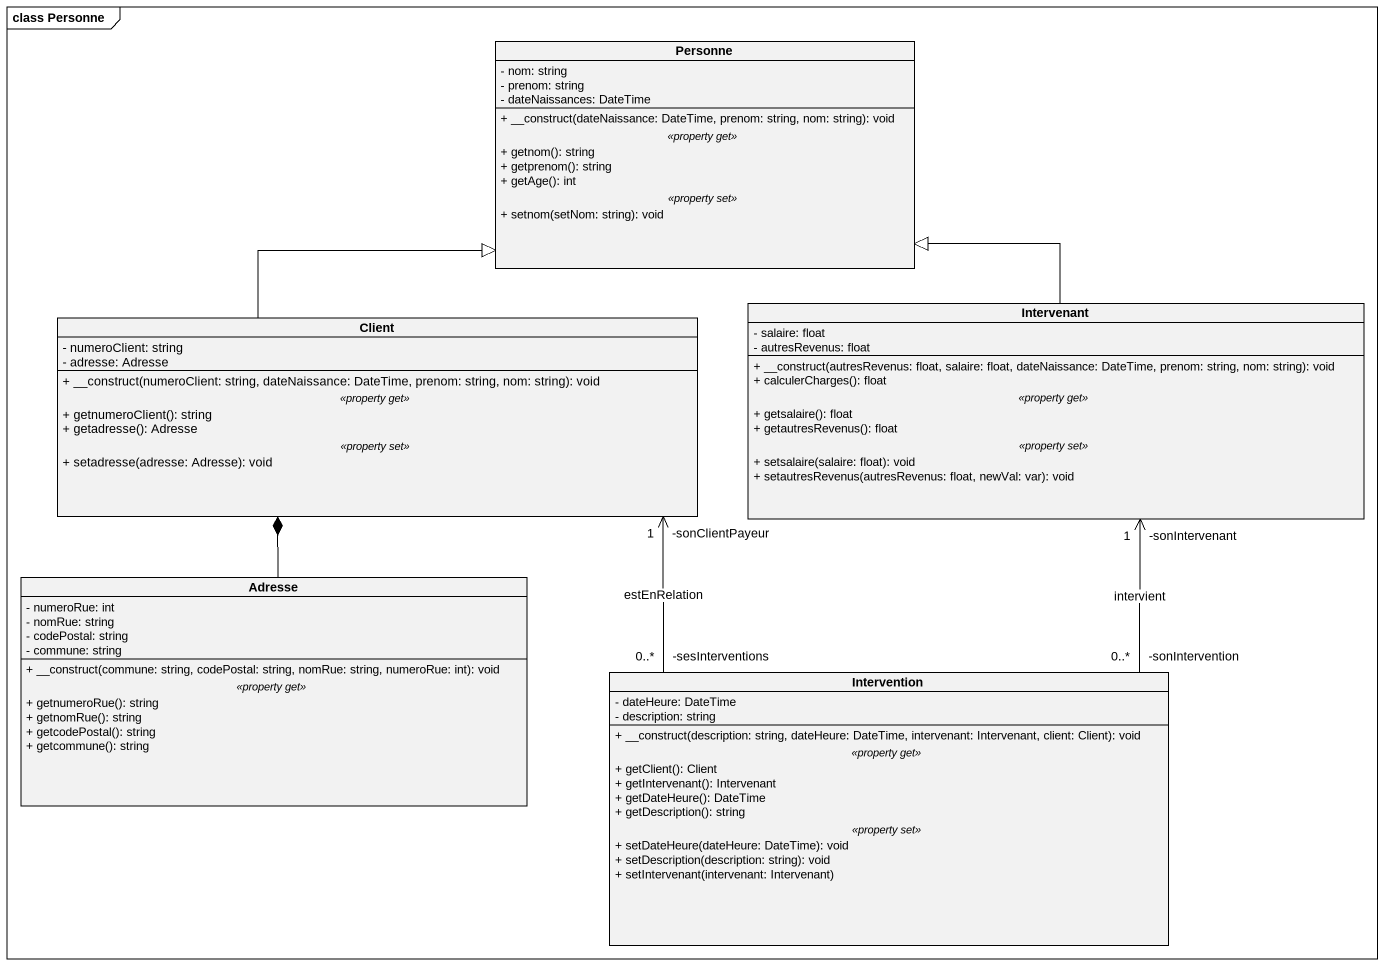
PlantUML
@startuml
mainframe class Personne
hide circle
hide empty members
skinparam classAttributeIconSize 0
class Personne {
  - nom: string
  - prenom: string
  - dateNaissances: DateTime
  --
  + __construct(dateNaissance: DateTime, prenom: string, nom: string): void
  .. <<property get>> ..
  + getnom(): string
  + getprenom(): string
  + getAge(): int
  .. <<property set>> ..
  + setnom(setNom: string): void
}
class Intervenant {
  - salaire: float
  - autresRevenus: float
  --
  + __construct(autresRevenus: float, salaire: float, dateNaissance: DateTime, prenom: string, nom: string): void
  + calculerCharges(): float
  .. <<property get>> ..
  + getsalaire(): float
  + getautresRevenus(): float
  .. <<property set>> ..
  + setsalaire(salaire: float): void
  + setautresRevenus(autresRevenus: float, newVal: var): void
}
class Client {
  - numeroClient: string
  - adresse: Adresse
  --
  + __construct(numeroClient: string, dateNaissance: DateTime, prenom: string, nom: string): void
  .. <<property get>> ..
  + getnumeroClient(): string
  + getadresse(): Adresse
  .. <<property set>> ..
  + setadresse(adresse: Adresse): void
}
class Adresse {
  - numeroRue: int
  - nomRue: string
  - codePostal: string
  - commune: string
  --
  + __construct(commune: string, codePostal: string, nomRue: string, numeroRue: int): void
  .. <<property get>> ..
  + getnumeroRue(): string
  + getnomRue(): string
  + getcodePostal(): string
  + getcommune(): string
}
class Intervention {
  - dateHeure: DateTime
  - description: string
  --
  + __construct(description: string, dateHeure: DateTime, intervenant: Intervenant, client: Client): void
  .. <<property get>> ..
  + getClient(): Client
  + getIntervenant(): Intervenant
  + getDateHeure(): DateTime
  + getDescription(): string
  .. <<property set>> ..
  + setDateHeure(dateHeure: DateTime): void
  + setDescription(description: string): void
  + setIntervenant(intervenant: Intervenant)
}
Intervenant -up-|> Personne
Client -up-|> Personne
Adresse -up-* Client
Intervention "-sonIntervention\n0..*" -up-> "-sonIntervenant\n1" Intervenant : intervient
Intervention "-sesInterventions\n0..*" -up-> "-sonClientPayeur\n1" Client : estEnRelation
@enduml
